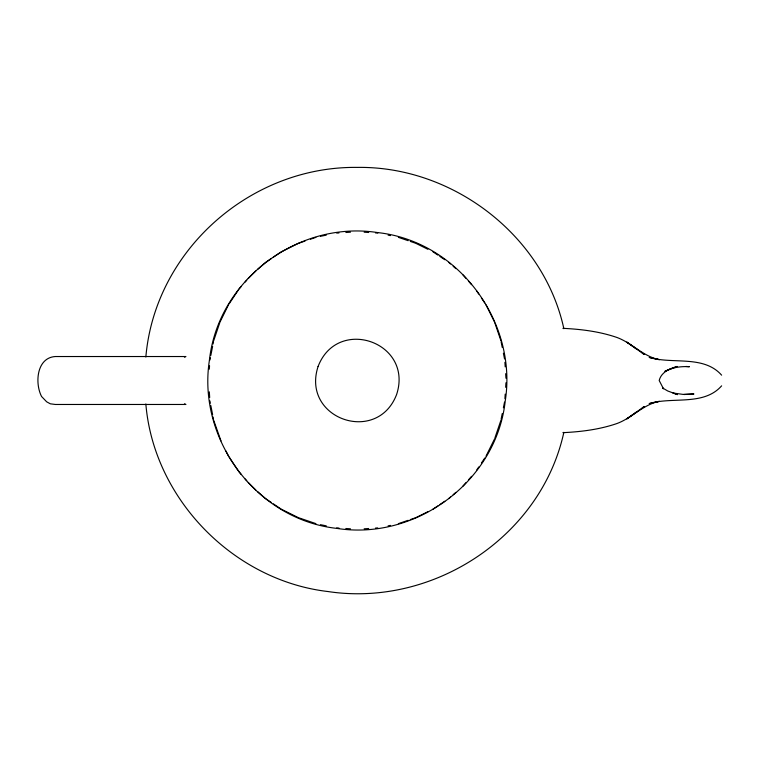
<?xml version="1.0" encoding="UTF-8"?>
<svg xmlns="http://www.w3.org/2000/svg" width="761" height="761" viewBox="0 0 761 761"><rect width="100%" height="100%" fill="white"/><g stroke="black" fill="none" stroke-linecap="round" stroke-linejoin="round"><path stroke-width="1.14" d="M209.323 369.152L209.541 365.746M504.914 398.659L505.209 394.122M505.656 387.311L505.951 382.773M145.846 357.023C155.006 250.245 250.673 166.041 357.347 167.401C452.472 165.993 543.525 235.206 563.863 328.704M563.863 432.296C541.071 536.828 433.038 607.354 328.105 591.554C233.551 580.557 153.732 498.959 145.846 403.977M209.903 360.067L210.359 357.775M210.816 355.473L212.623 346.293M213.08 343.991L213.527 341.699M501.099 419.301L502.241 413.565M503.392 407.82L504.533 402.084M213.755 340.548L219.977 322.112L228.424 304.923M494.945 437.813L500.862 420.453M486.051 456.096L494.574 438.897M229.08 303.943L238.269 290.131M476.776 469.918L478.764 466.959M481.418 463.011L484.728 458.074M238.925 289.142L241.247 286.478M245.128 282.036L246.678 280.257M248.229 278.478L255.753 271.021M721.628 385.837C703.621 406.231 672.524 396.481 649.181 403.596L659.378 401.323C643.15 404.5 632.172 417.941 616.981 423.516C599.582 429.508 581.195 431.791 562.883 432.667M462.964 486.117L466.084 482.56M468.434 479.896L471.554 476.338M257.522 269.461L265.484 262.44L271.401 258.464M448.743 498.617L450.512 497.047M453.185 494.707L455.849 492.367M639.63 409.837L626.788 418.902L637.29 411.435M642.351 407.886L644.167 406.574M640.153 409.399L643.968 406.678M273.37 257.142L281.247 251.843L298.464 243.311L304.999 241.085M432.942 509.204L437.879 505.894M439.848 504.572L444.785 501.261M427.882 511.706L415.734 517.727L410.312 519.582M184.466 357.194L185.912 356.529L55.353 356.529C36.652 357.66 34.664 383.144 41.57 396.491L46.659 401.808L50.312 403.806L55.353 404.471L185.912 404.471L184.466 403.806M310.45 239.23L315.901 237.375M398.384 523.654L408.143 520.315M320.457 236.31L326.25 235.159M388.11 525.861L390.403 525.394M336.666 233.085L338.959 232.942M345.855 232.495L350.45 232.191M364.158 528.809L368.695 528.514M375.506 528.067L377.779 527.915M684.044 394.521L693.946 393.979L682.978 394.388L672.924 392.99L677.518 394.617L667.654 390.945L662.641 387.986L663.478 388.766L659.188 380.5C661.214 372.167 669.737 368.571 677.176 366.45L664.895 371.339C672.391 367.382 681 366.193 689.39 366.716L685.908 366.46M364.158 232.191L368.695 232.486M375.506 232.933L377.779 233.085M336.666 527.915L338.959 528.058M345.855 528.505L350.45 528.809M562.883 328.333C581.195 329.209 599.582 331.492 616.981 337.484C632.172 343.059 643.15 356.5 659.378 359.677L649.181 357.404C672.524 364.519 703.621 354.769 721.618 375.163M388.11 235.139L390.403 235.606M320.457 524.69L326.25 525.841M398.384 237.346L408.143 240.685M410.312 241.418L415.734 243.273L427.882 249.294M315.901 523.625L298.464 517.689L281.247 509.157L273.37 503.858M432.942 251.796L437.879 255.106M439.848 256.428L444.785 259.739M271.401 502.536L265.484 498.56L257.522 491.539M637.29 349.565L626.788 342.098L639.63 351.163M640.153 351.601L643.968 354.322M642.351 353.114L644.167 354.426M448.743 262.383L450.512 263.953M453.185 266.293L455.849 268.633M255.753 489.979L248.229 482.522M462.964 274.883L466.084 278.44M468.434 281.104L471.554 284.662M238.925 471.858L241.247 474.522M245.128 478.964L246.678 480.743M476.776 291.083L478.764 294.041M481.418 297.989L484.728 302.926M229.08 457.057L238.269 470.869M486.051 304.904L494.574 322.103M220.975 440.904L213.755 420.453M225.941 451.016L228.424 456.077M494.945 323.187L500.862 340.548M501.099 341.699L502.241 347.435M503.392 353.18L504.533 358.916M209.903 400.933L210.359 403.225M210.816 405.527L212.623 414.707M213.08 417.009L213.527 419.301M504.914 362.341L505.209 366.878M505.656 373.689L505.951 378.227M209.323 391.848L209.684 397.527M209.446 360.01C197.004 439.382 256.543 519.592 336.857 528.4C416.229 540.843 496.438 481.304 505.237 400.99C517.689 321.618 458.151 241.408 377.837 232.6C298.464 220.157 218.255 279.696 209.446 360.01M318.06 366.555C301.033 418.835 377.218 445.28 396.633 394.445C413.651 342.165 337.465 315.72 318.06 366.555"/></g></svg>
